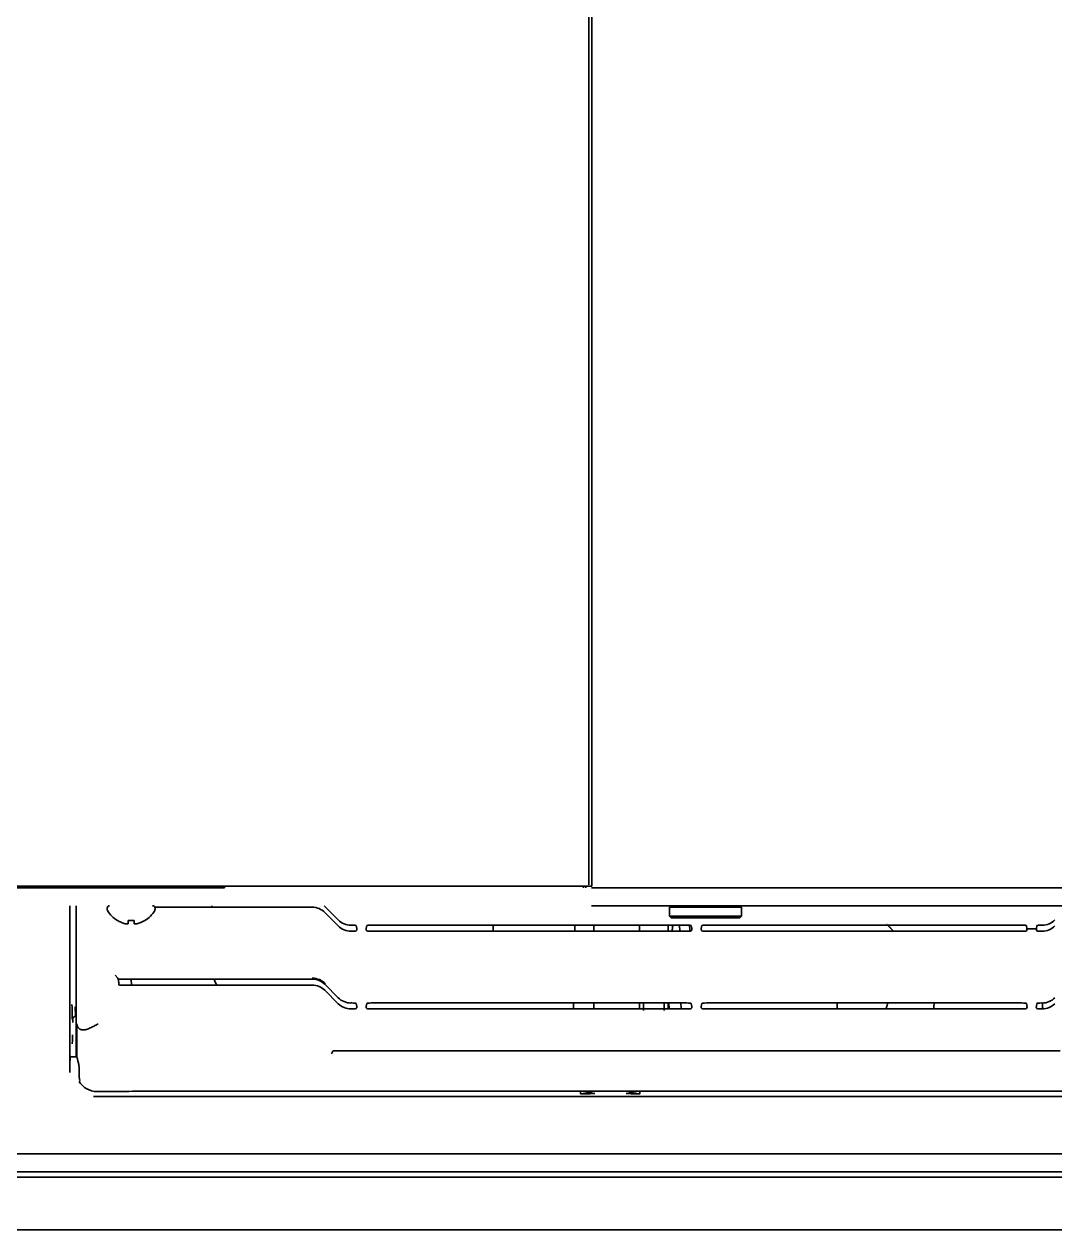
# Model space of a CAD drawing. Header units: inches. Extents: x 786 to 5755, y -850 to 3635.
# Drawn here: x 3962.9 to 4135.1, y 1287.9 to 1489.5 of the extents above; entities that cross this region are included whole.
import ezdxf

# ---------------------------------------------------------------- set-up
doc = ezdxf.new("R2010")
doc.units = ezdxf.units.IN
doc.layers.add('1', color=7, linetype='Continuous', true_color=0xffffff)
doc.layers.add('4', color=7, linetype='Continuous', true_color=0xffffff)

msp = doc.modelspace()

# ---------------------------------------------------------------- linework, layer by layer
at = {"layer": '1', "color": 7, "linetype": 'Continuous', "lineweight": 35}
for p, q in [((4057.24, 1345.63), (4057.24, 2088.63)), ((4057.74, 1345.38), (4057.74, 2088.88)), ((3593.79, 1345.13), (3996.34, 1345.13)), ((3594.24, 1345.38), (4057.74, 1345.38)), ((3996.34, 1345.11), (3996.34, 1345.36)), ((4056.34, 1345.36), (4056.34, 1345.11)), ((4056.74, 1345.11), (4056.74, 1345.36)), ((4057.69, 1345.11), (4058.4, 1345.11)), ((4058.4, 1345.11), (4072.15, 1345.11)), ((4072.15, 1345.11), (4058.4, 1345.11)), ((4072.15, 1345.11), (4073.57, 1345.11)), ((4073.57, 1345.11), (4072.15, 1345.11)), ((4073.57, 1345.11), (4252.74, 1345.11)), ((4252.74, 1345.11), (4073.57, 1345.11)), ((3971.55, 1342.11), (3971.55, 1316.86)), ((3976.74, 1341.71), (3976.74, 1341.51)), ((4011, 1341.86), (3984.71, 1341.86)), ((3984.74, 1341.51), (3984.74, 1341.71)), ((3994.21, 1342.11), (3994.21, 1341.86)), ((4013.12, 1341.98), (4015.36, 1339.73)), ((4015.36, 1338.73), (4013.12, 1340.98)), ((4058.4, 1342.11), (4057.69, 1342.11)), ((4058.4, 1342.11), (4072.15, 1342.11)), ((4070.99, 1342.11), (4070.74, 1341.86)), ((4070.74, 1341.86), (4082.74, 1341.86)), ((4070.74, 1341.86), (4070.74, 1340.36)), ((4070.74, 1340.36), (4070.99, 1340.11)), ((4082.74, 1340.36), (4070.74, 1340.36)), ((4073.57, 1342.11), (4072.15, 1342.11)), ((4073.57, 1342.11), (4252.74, 1342.11)), ((4082.74, 1341.86), (4082.49, 1342.11)), ((4082.49, 1340.11), (4082.74, 1340.36)), ((4082.74, 1340.36), (4082.74, 1341.86)), ((3978.44, 1339.63), (3978.44, 1339.66)), ((3983.04, 1339.66), (3983.04, 1339.63)), ((4017.48, 1338.86), (4017.6, 1338.86)), ((4018.45, 1338.28), (4018.35, 1338.79)), ((4020.13, 1338.79), (4020.03, 1338.28)), ((4020.88, 1338.86), (4073.6, 1338.86)), ((4041.22, 1337.86), (4041.24, 1338.86)), ((4054.9, 1338.86), (4054.88, 1337.86)), ((4058.09, 1338.85), (4058.09, 1337.85)), ((4082.49, 1340.11), (4070.99, 1340.11)), ((4072.42, 1337.85), (4072.4, 1338.85)), ((4074.45, 1338.28), (4074.35, 1338.79)), ((4076.13, 1338.79), (4076.03, 1338.28)), ((4076.88, 1338.86), (4129.6, 1338.86)), ((4130.45, 1338.26), (4130.35, 1338.79)), ((4130.45, 1338.11), (4130.45, 1338.26)), ((4130.45, 1338.26), (4132.03, 1338.26)), ((4132.13, 1338.79), (4132.03, 1338.26)), ((4132.03, 1338.11), (4132.03, 1338.26)), ((4132.88, 1338.86), (4133, 1338.86)), ((4018.2, 1337.86), (4017.48, 1337.86)), ((4074.2, 1337.86), (4020.28, 1337.86)), ((4130.2, 1337.86), (4076.28, 1337.86)), ((4133, 1337.86), (4132.28, 1337.86)), ((3978.05, 1330.49), (3978.55, 1329.99)), ((3978.55, 1329.99), (3978.58, 1329.84)), ((3978.58, 1329.84), (3978.69, 1329.28)), ((3978.69, 1329.04), (3978.69, 1328.87)), ((3978.99, 1329.86), (4011, 1329.86)), ((4011, 1328.85), (3979.18, 1328.85)), ((3980.79, 1328.85), (3980.77, 1329.86)), ((4013.12, 1328.98), (4015.36, 1326.73)), ((4015.36, 1325.73), (4013.12, 1327.98)), ((4017.48, 1325.86), (4017.6, 1325.86)), ((4018.21, 1324.86), (4017.48, 1324.86)), ((4018.46, 1325.28), (4018.35, 1325.79)), ((4020.13, 1325.79), (4020.02, 1325.28)), ((4074.21, 1324.86), (4020.27, 1324.86)), ((4020.88, 1325.86), (4073.6, 1325.86)), ((4054.68, 1325.86), (4054.66, 1324.96)), ((4058.09, 1325.86), (4058.09, 1324.86)), ((4070.63, 1325.86), (4070.65, 1324.86)), ((4072.65, 1324.86), (4072.63, 1325.86)), ((4074.46, 1325.28), (4074.35, 1325.79)), ((4076.13, 1325.79), (4076.02, 1325.28)), ((4130.21, 1324.86), (4076.27, 1324.86)), ((4076.88, 1325.86), (4129.6, 1325.86)), ((4130.46, 1325.28), (4130.35, 1325.79)), ((4132.13, 1325.79), (4132.02, 1325.28)), ((4133, 1324.86), (4132.27, 1324.86)), ((4132.88, 1325.86), (4133, 1325.86)), ((3971.69, 1316.83), (3971.69, 1322.35)), ((3972.73, 1321.35), (3972.73, 1321.35)), ((3972.74, 1321.35), (3972.73, 1321.35)), ((3971.69, 1316.86), (3970.56, 1316.86)), ((4014.44, 1317.83), (4014.24, 1317.36)), ((4014.49, 1317.86), (4135.99, 1317.86)), ((3972.2, 1312.86), (3972.21, 1312.86)), ((3975.05, 1311.06), (3979.74, 1311.06)), ((3981.74, 1311.1), (4168.74, 1311.1)), ((4195.24, 1297.63), (3456.24, 1297.63)), ((3464.54, 1296.73), (4189.24, 1296.73)), ((4189.24, 1287.93), (3462.54, 1287.93))]:
    msp.add_line(p, q, dxfattribs=at)
for centre, radius, start, end in [((3977.14, 1341.71), 0.4, 90, 180), ((3977.14, 1341.51), 0.4, 180, 210.3012), ((3980.94, 1343.73), 4.8, 210.3012, 238.6273), ((3980.54, 1343.73), 4.8, 301.3727, 329.6988), ((3984.34, 1341.71), 0.4, 0, 90), ((3984.34, 1341.51), 0.4, 329.6988, 0), ((4011, 1338.86), 3, 45, 90), ((4011, 1339.86), 3, 45, 48.5909), ((4017.48, 1341.86), 3, 225, 270), ((4017.48, 1340.86), 3, 225, 270), ((4888.99, 1350.86), 815, 180.84472, 180.91395), ((4133, 1341.86), 3, 270, 315), ((4133, 1340.86), 3, 270, 315), ((4011, 1326.86), 3.14, 45, 90), ((4011, 1326.86), 3, 45, 90), ((4011, 1325.86), 3, 45, 90), ((4017.48, 1328.85), 3, 225, 270), ((4133, 1328.85), 3, 270, 315), ((4017.48, 1327.86), 3, 225, 270), ((4133, 1327.86), 3, 270, 315), ((3979.74, 1311.56), 0.5, 270, 281.8593)]:
    msp.add_arc(centre, radius, start, end, dxfattribs=at)
for centre, major_axis, ratio, start_param, end_param in [((4017.6, 1338.79), (-0.75, 0), 0.087489, 3.159101, 4.712444), ((4018.45, 1338.04), (0, 0.25), 0.017455, 4.996747, 6.195908), ((4020.03, 1338.04), (0, 0.25), 0.017455, 0.087277, 1.286438), ((4020.88, 1338.79), (0.75, 0), 0.087489, 1.570741, 3.124084), ((4073.6, 1338.79), (-0.75, 0), 0.087489, 3.159101, 4.712444), ((4074.45, 1338.04), (0, 0.25), 0.017455, 4.996747, 6.195908), ((4076.03, 1338.04), (0, 0.25), 0.017455, 0.087277, 1.286438), ((4076.88, 1338.79), (0.75, 0), 0.087489, 1.570741, 3.124084), ((4129.6, 1338.79), (-0.75, 0), 0.087489, 3.159101, 4.712444), ((4132.88, 1338.79), (0.75, 0), 0.087489, 1.570741, 3.124084), ((4018.2, 1338.11), (-0.112, 0.224), 0.999238, 2.677872, 3.965953), ((4020.28, 1338.11), (0.112, 0.224), 0.999238, 2.317233, 3.605313), ((4074.2, 1338.11), (-0.112, 0.224), 0.999238, 2.677872, 3.965953), ((4076.28, 1338.11), (0.112, 0.224), 0.999238, 2.317233, 3.605313), ((4130.2, 1338.11), (0.112, -0.224), 0.999238, 5.819465, 7.390276), ((4132.28, 1338.11), (-0.112, -0.224), 0.999238, 5.176095, 6.746906), ((3978.05, 1329.99), (-0.5, 0), 0.087489, 3.159046, 3.228859), ((3978.99, 1329.81), (0.5, 0), 0.087489, 1.570796, 2.522096), ((3979.18, 1328.87), (0.5, 0), 0.034921, 3.159046, 4.712389), ((3978.69, 1329.04), (0, 0.25), 0.017455, 4.712389, 6.195919), ((4017.6, 1325.79), (-0.75, 0), 0.087489, 3.159101, 4.712444), ((4018.21, 1325.11), (-0.112, 0.224), 0.999238, 2.677872, 3.965953), ((4018.45, 1325.04), (0, 0.25), 0.017455, 4.996747, 6.195908), ((4020.02, 1325.04), (0, 0.25), 0.017455, 0.087277, 1.286438), ((4020.27, 1325.11), (0.112, 0.224), 0.999238, 2.317233, 3.605313), ((4020.88, 1325.79), (0.75, 0), 0.087489, 1.570741, 3.124084), ((4073.6, 1325.79), (-0.75, 0), 0.087489, 3.159101, 4.712444), ((4074.21, 1325.11), (-0.112, 0.224), 0.999238, 2.677872, 3.965953), ((4074.45, 1325.04), (0, 0.25), 0.017455, 4.996747, 6.195908), ((4076.02, 1325.04), (0, 0.25), 0.017455, 0.087277, 1.286438), ((4076.27, 1325.11), (0.112, 0.224), 0.999238, 2.317233, 3.605313), ((4076.88, 1325.79), (0.75, 0), 0.087489, 1.570741, 3.124084), ((4103.64, 1326.18), (-3.35, 1.02), 1, 3.051534, 3.141589), ((4129.6, 1325.79), (-0.75, 0), 0.087489, 3.159101, 4.712444), ((4130.21, 1325.11), (0.112, -0.224), 0.999238, 5.819465, 7.107545), ((4130.45, 1325.04), (0, 0.25), 0.017455, 4.996747, 6.195908), ((4132.02, 1325.04), (0, 0.25), 0.017455, 0.087277, 1.286438), ((4132.27, 1325.11), (-0.112, -0.224), 0.999238, 5.458825, 6.746906), ((4132.88, 1325.79), (0.75, 0), 0.087489, 1.570741, 3.124084), ((3971.68, 1314.86), (0, 2.05), 0.017455, 6.005948, 6.504503), ((4014.99, 1317.36), (-0.547, 0.483), 0.234436, 6.023612, 6.363449), ((3975.05, 1314.56), (2.48, 2.48), 0.999782, 2.896762, 3.926839), ((3981.74, 1311.06), (2, 0), 0.017455, 1.570796, 3.128441), ((3979.74, 1311.56), (-0.399, 0.301), 0.999761, 2.216414, 2.422745)]:
    msp.add_ellipse(centre, major_axis=major_axis, ratio=ratio, start_param=start_param, end_param=end_param, dxfattribs=at)
for points, degree, knots in [([(3978.44, 1339.66), (3978.64, 1339.54), (3978.85, 1339.43), (3979.18, 1339.29), (3979.29, 1339.25), (3979.51, 1339.17), (3979.62, 1339.14), (3979.74, 1339.11)], 3, [0, 0, 0, 0, 0.5, 0.5, 0.75, 0.75, 1, 1, 1, 1]), ([(3981.24, 1339.66), (3981.24, 1339.54), (3981.24, 1339.43), (3981.24, 1339.29), (3981.24, 1339.25), (3981.24, 1339.17), (3981.24, 1339.14), (3981.24, 1339.11)], 3, [0, 0, 0, 0, 0.5, 0.5, 0.75, 0.75, 1, 1, 1, 1]), ([(4071.26, 1338.8), (4071.26, 1338.79), (4071.26, 1338.78), (4071.23, 1338.54), (4071.21, 1338.33), (4071.17, 1338.01), (4071.16, 1337.9), (4071.15, 1337.8)], 3, [0, 0, 0, 0, 0.038098, 0.038098, 0.689352, 0.689352, 1, 1, 1, 1]), ([(4018.45, 1338.11), (4018.45, 1338.09), (4018.45, 1338.08), (4018.45, 1338.06), (4018.44, 1338.05), (4018.44, 1338.04)], 3, [0, 0, 0, 0, 0.5, 0.5, 1, 1, 1, 1]), ([(4020.04, 1338.04), (4020.04, 1338.05), (4020.03, 1338.06), (4020.03, 1338.08), (4020.03, 1338.09), (4020.03, 1338.11)], 3, [0, 0, 0, 0, 0.5, 0.5, 1, 1, 1, 1]), ([(4074.45, 1338.11), (4074.45, 1338.09), (4074.45, 1338.08), (4074.45, 1338.06), (4074.44, 1338.05), (4074.44, 1338.04)], 3, [0, 0, 0, 0, 0.5, 0.5, 1, 1, 1, 1]), ([(4076.04, 1338.04), (4076.04, 1338.05), (4076.03, 1338.06), (4076.03, 1338.08), (4076.03, 1338.09), (4076.03, 1338.11)], 3, [0, 0, 0, 0, 0.5, 0.5, 1, 1, 1, 1]), ([(3994.61, 1329.84), (3994.65, 1329.72), (3994.78, 1329.38), (3994.92, 1329.05), (3995.04, 1328.84)], 3, [0, 0, 0, 0, 0.336571, 1, 1, 1, 1]), ([(4018.46, 1325.11), (4018.46, 1325.09), (4018.46, 1325.08), (4018.46, 1325.06), (4018.45, 1325.05), (4018.45, 1325.04)], 3, [0, 0, 0, 0, 0.5, 0.5, 1, 1, 1, 1]), ([(4020.03, 1325.04), (4020.03, 1325.05), (4020.02, 1325.06), (4020.02, 1325.08), (4020.02, 1325.09), (4020.02, 1325.11)], 3, [0, 0, 0, 0, 0.5, 0.5, 1, 1, 1, 1]), ([(4074.46, 1325.11), (4074.46, 1325.09), (4074.46, 1325.08), (4074.46, 1325.06), (4074.45, 1325.05), (4074.45, 1325.04)], 3, [0, 0, 0, 0, 0.5, 0.5, 1, 1, 1, 1]), ([(4076.03, 1325.04), (4076.03, 1325.05), (4076.02, 1325.06), (4076.02, 1325.08), (4076.02, 1325.09), (4076.02, 1325.11)], 3, [0, 0, 0, 0, 0.5, 0.5, 1, 1, 1, 1]), ([(4098.76, 1325.85), (4098.76, 1325.77), (4098.75, 1325.59), (4098.74, 1325.4), (4098.73, 1325.18), (4098.73, 1325.07), (4098.73, 1324.94), (4098.72, 1324.91), (4098.72, 1324.88), (4098.72, 1324.86), (4098.72, 1324.85)], 3, [0, 0, 0, 0, 0.21964, 0.548749, 0.548749, 0.877859, 0.877859, 0.960137, 0.960137, 1, 1, 1, 1]), ([(4107.2, 1325.85), (4107.18, 1325.78), (4107.08, 1325.44), (4107, 1325.19), (4107, 1325.18)], 2, [0, 0, 0, 0.185311, 0.973797, 1, 1, 1]), ([(4114.92, 1325.78), (4114.92, 1325.77), (4114.92, 1325.76), (4114.92, 1325.73), (4114.92, 1325.72), (4114.92, 1325.68), (4114.92, 1325.61), (4114.92, 1325.54), (4114.91, 1325.4), (4114.91, 1325.3), (4114.91, 1325.08), (4114.9, 1324.96), (4114.9, 1324.84)], 3, [0, 0, 0, 0, 0.037421, 0.037421, 0.074842, 0.074842, 0.149684, 0.299368, 0.299368, 0.598735, 0.598735, 1, 1, 1, 1]), ([(4130.46, 1325.11), (4130.46, 1325.09), (4130.46, 1325.08), (4130.46, 1325.06), (4130.45, 1325.05), (4130.45, 1325.04)], 3, [0, 0, 0, 0, 0.5, 0.5, 1, 1, 1, 1]), ([(4132.03, 1325.04), (4132.03, 1325.05), (4132.02, 1325.06), (4132.02, 1325.08), (4132.02, 1325.09), (4132.02, 1325.11)], 3, [0, 0, 0, 0, 0.5, 0.5, 1, 1, 1, 1]), ([(4133.06, 1325.78), (4133.06, 1325.77), (4133.06, 1325.76), (4133.06, 1325.73), (4133.06, 1325.72), (4133.06, 1325.68), (4133.06, 1325.61), (4133.06, 1325.54), (4133.07, 1325.4), (4133.07, 1325.3), (4133.07, 1325.13), (4133.07, 1325.06), (4133.08, 1324.98)], 3, [0, 0, 0, 0, 0.044267, 0.044267, 0.088535, 0.088535, 0.177069, 0.354139, 0.354139, 0.708278, 0.708278, 1, 1, 1, 1]), ([(3972.73, 1321.35), (3972.69, 1321.35), (3972.65, 1321.35), (3972.56, 1321.36), (3972.52, 1321.37), (3972.45, 1321.38), (3972.41, 1321.4), (3972.36, 1321.41), (3972.34, 1321.42), (3972.31, 1321.44), (3972.29, 1321.44), (3972.21, 1321.48), (3972.15, 1321.52), (3972.04, 1321.6), (3971.99, 1321.65), (3971.93, 1321.72), (3971.91, 1321.74), (3971.87, 1321.79), (3971.86, 1321.82), (3971.81, 1321.9), (3971.78, 1321.95), (3971.74, 1322.06), (3971.72, 1322.12), (3971.7, 1322.2), (3971.7, 1322.25), (3971.69, 1322.3), (3971.69, 1322.32), (3971.69, 1322.33), (3971.69, 1322.34), (3971.69, 1322.35)], 3, [0, 0, 0, 0, 0.0625, 0.0625, 0.125, 0.125, 0.1875, 0.1875, 0.21875, 0.21875, 0.25, 0.25, 0.375, 0.375, 0.5, 0.5, 0.5625, 0.5625, 0.625, 0.625, 0.75, 0.75, 0.875, 0.875, 0.9375, 0.96875, 0.984375, 0.984375, 1, 1, 1, 1]), ([(3975.19, 1322.35), (3975.18, 1322.34), (3975.16, 1322.33), (3975.13, 1322.32), (3975.09, 1322.3), (3975, 1322.25), (3974.92, 1322.2), (3974.76, 1322.12), (3974.65, 1322.06), (3974.44, 1321.95), (3974.33, 1321.9), (3974.18, 1321.82), (3974.12, 1321.79), (3974.02, 1321.74), (3973.97, 1321.72), (3973.81, 1321.65), (3973.71, 1321.6), (3973.5, 1321.52), (3973.4, 1321.48), (3973.28, 1321.44), (3973.25, 1321.44), (3973.2, 1321.42), (3973.18, 1321.41), (3973.11, 1321.4), (3973.06, 1321.38), (3972.97, 1321.37), (3972.92, 1321.36), (3972.83, 1321.35), (3972.78, 1321.35), (3972.74, 1321.35)], 3, [0, 0, 0, 0, 0.015625, 0.015625, 0.03125, 0.0625, 0.125, 0.125, 0.25, 0.25, 0.375, 0.375, 0.4375, 0.4375, 0.5, 0.5, 0.625, 0.625, 0.75, 0.75, 0.78125, 0.78125, 0.8125, 0.8125, 0.875, 0.875, 0.9375, 0.9375, 1, 1, 1, 1]), ([(3972.05, 1314.7), (3972.05, 1314.82), (3972.05, 1314.94), (3972.04, 1315.12), (3972.04, 1315.17), (3972.03, 1315.26), (3972.03, 1315.29), (3972.02, 1315.35), (3972.02, 1315.38), (3972, 1315.52), (3971.98, 1315.63), (3971.95, 1315.78), (3971.94, 1315.83), (3971.92, 1315.91), (3971.92, 1315.93), (3971.9, 1315.98), (3971.9, 1316.01), (3971.87, 1316.13), (3971.85, 1316.21), (3971.81, 1316.34), (3971.8, 1316.38), (3971.78, 1316.43), (3971.78, 1316.45), (3971.77, 1316.49), (3971.76, 1316.51), (3971.74, 1316.59), (3971.72, 1316.65), (3971.7, 1316.73), (3971.7, 1316.75), (3971.69, 1316.78), (3971.69, 1316.79), (3971.69, 1316.81), (3971.69, 1316.82), (3971.69, 1316.83)], 3, [0, 0, 0, 0, 0.125, 0.125, 0.1875, 0.1875, 0.21875, 0.21875, 0.25, 0.25, 0.375, 0.375, 0.4375, 0.4375, 0.46875, 0.46875, 0.5, 0.5, 0.625, 0.625, 0.6875, 0.6875, 0.71875, 0.71875, 0.75, 0.75, 0.875, 0.875, 0.9375, 0.9375, 0.96875, 0.96875, 1, 1, 1, 1]), ([(3972.2, 1312.89), (3972.18, 1312.92), (3972.15, 1312.99), (3972.13, 1313.09), (3972.11, 1313.18), (3972.11, 1313.21), (3972.1, 1313.27), (3972.09, 1313.31), (3972.08, 1313.41), (3972.07, 1313.49), (3972.06, 1313.61), (3972.06, 1313.65), (3972.05, 1313.73), (3972.05, 1313.78), (3972.04, 1313.91), (3972.04, 1314), (3972.04, 1314.15), (3972.04, 1314.2), (3972.04, 1314.27), (3972.04, 1314.29), (3972.04, 1314.35), (3972.04, 1314.37), (3972.04, 1314.5), (3972.04, 1314.6), (3972.05, 1314.7)], 3, [0, 0, 0, 0, 0.125, 0.25, 0.25, 0.3125, 0.3125, 0.375, 0.375, 0.5, 0.5, 0.5625, 0.5625, 0.625, 0.625, 0.75, 0.75, 0.8125, 0.8125, 0.84375, 0.84375, 0.875, 0.875, 1, 1, 1, 1])]:
    msp.add_open_spline(points, degree=degree, knots=knots, dxfattribs=at)
for points in [[(3979.74, 1339.11), (3979.76, 1339.11), (3979.81, 1339.1), (3979.88, 1339.1), (3979.95, 1339.09), (3980.03, 1339.09), (3980.1, 1339.1), (3980.17, 1339.1), (3980.22, 1339.11), (3980.24, 1339.11)], [(3980.24, 1339.11), (3980.24, 1339.12), (3980.24, 1339.15), (3980.24, 1339.2), (3980.24, 1339.26), (3980.24, 1339.32), (3980.24, 1339.39), (3980.24, 1339.46), (3980.24, 1339.55), (3980.24, 1339.62), (3980.24, 1339.66)], [(3980.24, 1339.66), (3980.41, 1339.64), (3980.74, 1339.62), (3981.07, 1339.64), (3981.24, 1339.66)], [(3981.24, 1339.11), (3981.27, 1339.11), (3981.32, 1339.1), (3981.39, 1339.1), (3981.46, 1339.09), (3981.53, 1339.09), (3981.6, 1339.1), (3981.67, 1339.1), (3981.72, 1339.11), (3981.74, 1339.11)], [(3981.74, 1339.11), (3981.79, 1339.12), (3981.9, 1339.15), (3982.06, 1339.2), (3982.22, 1339.26), (3982.38, 1339.32), (3982.53, 1339.39), (3982.69, 1339.46), (3982.85, 1339.55), (3982.98, 1339.62), (3983.04, 1339.66)], [(4107, 1325.18), (4106.99, 1325.16), (4106.99, 1325.15), (4106.99, 1325.15)], [(3972.05, 1312.76), (3972.21, 1312.87), (3972.2, 1312.88), (3972.2, 1312.89)]]:
    msp.add_open_spline(points, degree=3, dxfattribs=at)
msp.add_rational_spline([(4108.15, 1337.85), (4107.62, 1338.42), (4107.05, 1338.98)], [0.897013645798, 0.935319397105, 0.999994461424], degree=2, dxfattribs=at)
at = {"layer": '4', "color": 7, "linetype": 'Continuous', "lineweight": 35}
for p, q in [((3970.48, 1342.11), (3970.48, 1314.24)), ((4065.69, 1337.86), (4065.69, 1338.86)), ((4070.49, 1337.86), (4070.49, 1338.86)), ((4065.69, 1324.86), (4065.69, 1325.86)), ((4070.49, 1324.86), (4070.49, 1325.86)), ((3971.47, 1320.04), (3971.55, 1320.04)), ((3974.47, 1310.24), (4176.01, 1310.24)), ((4055.83, 1311.1), (4055.83, 1310.68)), ((4065.78, 1311.1), (4065.78, 1310.68)), ((3457.99, 1300.63), (4193.77, 1300.63))]:
    msp.add_line(p, q, dxfattribs=at)
for centre, start, end in [((4060.84, 1315.61), 232.4783, 235.7919), ((4060.69, 1315.51), 306.1803, 309.0344)]:
    msp.add_arc(centre, 5.68, start, end, dxfattribs=at)
for centre, major_axis, ratio, start_param, end_param in [((3970.95, 1325.61), (0, 2.5), 0.034921, 1.570796, 3.124137), ((4066.44, 1324.62), (0, 2), 0.034921, 0.904328, 1.570796), ((4069.74, 1324.62), (0, 2), 0.034921, 4.712389, 5.378857), ((3970.97, 1322.61), (0, 0.5), 0.034921, 4.712389, 6.26573), ((3970.97, 1319.04), (0, 1.5), 0.034921, 0.034907, 1.570796), ((3970.58, 1314.86), (0, 2.13), 0.034921, 5.93853, 8.129845), ((4057.85, 1311.21), (0.024, -0.499), 0.804324, 5.531859, 6.224417), ((4063.83, 1311.21), (-0.023, -0.499), 0.795974, 0.057686, 0.790644)]:
    msp.add_ellipse(centre, major_axis=major_axis, ratio=ratio, start_param=start_param, end_param=end_param, dxfattribs=at)
for points, degree, knots in [([(3971.41, 1325.19), (3971.41, 1324.75), (3971.42, 1324.36), (3971.43, 1323.79), (3971.44, 1323.61), (3971.45, 1323.61)], 3, [0, 0, 0, 0, 0.5, 0.5, 1, 1, 1, 1]), ([(3970.95, 1323.11), (3970.95, 1323.11), (3970.95, 1323.12), (3970.95, 1323.13), (3970.95, 1323.14), (3970.95, 1323.15), (3970.96, 1323.16), (3970.96, 1323.17), (3970.96, 1323.18), (3970.96, 1323.19), (3970.96, 1323.2), (3970.96, 1323.22), (3970.97, 1323.23), (3970.97, 1323.24), (3970.97, 1323.25), (3970.98, 1323.26), (3970.98, 1323.27), (3970.99, 1323.28), (3970.99, 1323.3), (3971, 1323.31), (3971, 1323.32), (3971.01, 1323.33), (3971.01, 1323.34), (3971.02, 1323.35), (3971.02, 1323.36), (3971.03, 1323.37), (3971.04, 1323.39), (3971.05, 1323.4), (3971.05, 1323.41), (3971.06, 1323.42), (3971.07, 1323.43), (3971.08, 1323.44), (3971.09, 1323.45), (3971.1, 1323.46), (3971.11, 1323.47), (3971.12, 1323.48), (3971.13, 1323.49), (3971.14, 1323.5), (3971.15, 1323.5), (3971.16, 1323.51), (3971.18, 1323.52), (3971.19, 1323.53), (3971.2, 1323.54), (3971.21, 1323.54), (3971.23, 1323.55), (3971.24, 1323.56), (3971.25, 1323.56), (3971.27, 1323.57), (3971.28, 1323.58), (3971.3, 1323.58), (3971.31, 1323.58), (3971.33, 1323.59), (3971.34, 1323.59), (3971.36, 1323.6), (3971.37, 1323.6), (3971.39, 1323.6), (3971.4, 1323.6), (3971.42, 1323.6), (3971.44, 1323.6), (3971.45, 1323.6), (3971.45, 1323.6)], 3, [0, 0, 0, 0, 0.0137, 0.027524, 0.041472, 0.055545, 0.069742, 0.084063, 0.098508, 0.113078, 0.127772, 0.14259, 0.157532, 0.172599, 0.18779, 0.203105, 0.218544, 0.234108, 0.249796, 0.265608, 0.281545, 0.297606, 0.313791, 0.3301, 0.346534, 0.363092, 0.379774, 0.39658, 0.413511, 0.430566, 0.447745, 0.465048, 0.482476, 0.500028, 0.517704, 0.535505, 0.55343, 0.571479, 0.589652, 0.60795, 0.626372, 0.644918, 0.663589, 0.682383, 0.701302, 0.720346, 0.739513, 0.758805, 0.778221, 0.797761, 0.817426, 0.837215, 0.857128, 0.877166, 0.897327, 0.917613, 0.938024, 0.958558, 0.979217, 1, 1, 1, 1]), ([(3970.95, 1323.11), (3970.95, 1323.13), (3970.95, 1323.17), (3970.96, 1323.23), (3970.97, 1323.26), (3971, 1323.32), (3971.01, 1323.35), (3971.05, 1323.41), (3971.07, 1323.43), (3971.12, 1323.48), (3971.15, 1323.51), (3971.21, 1323.54), (3971.24, 1323.56), (3971.3, 1323.58), (3971.33, 1323.59), (3971.39, 1323.6), (3971.42, 1323.61), (3971.45, 1323.61)], 3, [0, 0, 0, 0, 0.125, 0.125, 0.25, 0.25, 0.375, 0.375, 0.5, 0.5, 0.625, 0.625, 0.75, 0.75, 0.875, 0.875, 1, 1, 1, 1]), ([(3970.97, 1323.11), (3970.97, 1323.14), (3970.97, 1323.17), (3970.99, 1323.23), (3971, 1323.27), (3971.02, 1323.33), (3971.04, 1323.36), (3971.07, 1323.41), (3971.09, 1323.44), (3971.14, 1323.48), (3971.16, 1323.5), (3971.22, 1323.54), (3971.25, 1323.55), (3971.31, 1323.58), (3971.34, 1323.59), (3971.4, 1323.6), (3971.44, 1323.6), (3971.47, 1323.6)], 3, [0, 0, 0, 0, 0.125, 0.125, 0.25, 0.25, 0.375, 0.375, 0.5, 0.5, 0.625, 0.625, 0.75, 0.75, 0.875, 0.875, 1, 1, 1, 1]), ([(3970.97, 1323.11), (3970.97, 1323.11), (3970.97, 1323.12), (3970.97, 1323.13), (3970.97, 1323.14), (3970.97, 1323.15), (3970.97, 1323.16), (3970.97, 1323.17), (3970.98, 1323.18), (3970.98, 1323.19), (3970.98, 1323.2), (3970.98, 1323.22), (3970.99, 1323.23), (3970.99, 1323.24), (3970.99, 1323.25), (3971, 1323.26), (3971, 1323.27), (3971, 1323.28), (3971.01, 1323.3), (3971.01, 1323.31), (3971.02, 1323.32), (3971.02, 1323.33), (3971.03, 1323.34), (3971.04, 1323.35), (3971.04, 1323.36), (3971.05, 1323.37), (3971.06, 1323.39), (3971.06, 1323.4), (3971.07, 1323.41), (3971.08, 1323.42), (3971.09, 1323.43), (3971.1, 1323.44), (3971.11, 1323.45), (3971.12, 1323.46), (3971.13, 1323.47), (3971.14, 1323.48), (3971.15, 1323.49), (3971.16, 1323.5), (3971.17, 1323.5), (3971.18, 1323.51), (3971.19, 1323.52), (3971.21, 1323.53), (3971.22, 1323.54), (3971.23, 1323.54), (3971.24, 1323.55), (3971.26, 1323.56), (3971.27, 1323.56), (3971.28, 1323.57), (3971.3, 1323.57), (3971.31, 1323.58), (3971.33, 1323.58), (3971.34, 1323.59), (3971.36, 1323.59), (3971.37, 1323.6), (3971.39, 1323.6), (3971.41, 1323.6), (3971.42, 1323.6), (3971.44, 1323.6), (3971.45, 1323.6), (3971.46, 1323.6), (3971.47, 1323.6)], 3, [0, 0, 0, 0, 0.013703, 0.027531, 0.041483, 0.055559, 0.069758, 0.084083, 0.098531, 0.113103, 0.1278, 0.14262, 0.157565, 0.172634, 0.187827, 0.203144, 0.218586, 0.234151, 0.249841, 0.265654, 0.281592, 0.297654, 0.31384, 0.330151, 0.346585, 0.363144, 0.379826, 0.396633, 0.413564, 0.430619, 0.447799, 0.465102, 0.48253, 0.500081, 0.517757, 0.535557, 0.553481, 0.57153, 0.589702, 0.607999, 0.626419, 0.644964, 0.663633, 0.682426, 0.701343, 0.720385, 0.73955, 0.75884, 0.778254, 0.797792, 0.817454, 0.83724, 0.857151, 0.877185, 0.897344, 0.917627, 0.938034, 0.958565, 0.979221, 1, 1, 1, 1]), ([(4057.85, 1310.71), (4057.7, 1310.71), (4057.44, 1310.7), (4057.22, 1310.69), (4056.68, 1310.69), (4056.11, 1310.68), (4055.83, 1310.68)], 2, [0, 0, 0, 0.25, 0.25, 0.5, 0.75, 1, 1, 1]), ([(4056.24, 1311.1), (4056.24, 1311.1), (4056.25, 1311.1), (4056.28, 1311.09), (4056.31, 1311.08), (4056.35, 1311.08), (4056.38, 1311.07), (4056.42, 1311.06), (4056.45, 1311.05), (4056.49, 1311.05), (4056.53, 1311.04), (4056.57, 1311.03), (4056.6, 1311.02), (4056.64, 1311.02), (4056.68, 1311.01), (4056.72, 1311), (4056.77, 1310.99), (4056.83, 1310.98), (4056.89, 1310.97), (4056.95, 1310.96), (4057, 1310.95), (4057.05, 1310.94), (4057.11, 1310.93), (4057.15, 1310.92), (4057.2, 1310.91), (4057.24, 1310.9), (4057.29, 1310.89), (4057.32, 1310.89), (4057.36, 1310.88), (4057.4, 1310.87), (4057.43, 1310.87), (4057.46, 1310.86), (4057.49, 1310.86), (4057.51, 1310.85), (4057.54, 1310.85), (4057.56, 1310.84), (4057.58, 1310.84), (4057.59, 1310.84), (4057.6, 1310.84)], 3, [0, 0, 0, 0, 0.002663, 0.025697, 0.04915, 0.073018, 0.097298, 0.121989, 0.147087, 0.17259, 0.198496, 0.224802, 0.251506, 0.278605, 0.306096, 0.333979, 0.36225, 0.407401, 0.450971, 0.49298, 0.533447, 0.57239, 0.609826, 0.645773, 0.680245, 0.713256, 0.744821, 0.774953, 0.803664, 0.830967, 0.856871, 0.881389, 0.904531, 0.926309, 0.946732, 0.965814, 0.983565, 1, 1, 1, 1]), ([(4057.6, 1310.84), (4057.6, 1310.83), (4057.61, 1310.83), (4057.63, 1310.82), (4057.65, 1310.82), (4057.67, 1310.81), (4057.69, 1310.81), (4057.71, 1310.8), (4057.73, 1310.79), (4057.76, 1310.79), (4057.78, 1310.78), (4057.81, 1310.78), (4057.84, 1310.77), (4057.86, 1310.76), (4057.89, 1310.76), (4057.92, 1310.75), (4057.96, 1310.75), (4057.99, 1310.74), (4058.02, 1310.74), (4058.06, 1310.74), (4058.09, 1310.73), (4058.13, 1310.73), (4058.17, 1310.73), (4058.19, 1310.73), (4058.21, 1310.73)], 3, [0, 0, 0, 0, 0.027548, 0.056904, 0.08805, 0.120968, 0.155641, 0.192052, 0.230183, 0.270016, 0.311535, 0.354726, 0.399573, 0.446064, 0.494187, 0.543933, 0.595294, 0.648265, 0.702843, 0.75903, 0.816829, 0.876247, 0.937299, 1, 1, 1, 1]), ([(4058.21, 1310.73), (4058.21, 1310.73), (4058.2, 1310.73), (4058.15, 1310.73), (4058.09, 1310.73), (4057.98, 1310.72), (4057.92, 1310.72), (4057.85, 1310.71)], 3, [0, 0, 0, 0, 0.011754, 0.011754, 0.506749, 0.506749, 1, 1, 1, 1]), ([(4063.45, 1310.73), (4063.46, 1310.73), (4063.47, 1310.73), (4063.49, 1310.73), (4063.51, 1310.73), (4063.52, 1310.73), (4063.54, 1310.73), (4063.56, 1310.73), (4063.57, 1310.74), (4063.59, 1310.74), (4063.6, 1310.74), (4063.62, 1310.74), (4063.64, 1310.74), (4063.65, 1310.74), (4063.67, 1310.74), (4063.68, 1310.75), (4063.7, 1310.75), (4063.71, 1310.75), (4063.72, 1310.75), (4063.74, 1310.75), (4063.75, 1310.76), (4063.77, 1310.76), (4063.78, 1310.76), (4063.79, 1310.76), (4063.8, 1310.77), (4063.82, 1310.77), (4063.83, 1310.77), (4063.84, 1310.77), (4063.85, 1310.78), (4063.87, 1310.78), (4063.88, 1310.78), (4063.89, 1310.78), (4063.9, 1310.79), (4063.91, 1310.79), (4063.92, 1310.79), (4063.93, 1310.8), (4063.95, 1310.8), (4063.96, 1310.8), (4063.97, 1310.8), (4063.98, 1310.81), (4063.99, 1310.81), (4064, 1310.81), (4064, 1310.82), (4064.01, 1310.82), (4064.02, 1310.82), (4064.03, 1310.82), (4064.04, 1310.83), (4064.05, 1310.83), (4064.06, 1310.83), (4064.06, 1310.84), (4064.07, 1310.84), (4064.08, 1310.84), (4064.09, 1310.84), (4064.09, 1310.85), (4064.1, 1310.85), (4064.1, 1310.85)], 3, [0, 0, 0, 0, 0.026277, 0.052261, 0.077956, 0.103362, 0.128483, 0.153319, 0.177871, 0.202142, 0.226131, 0.24984, 0.27327, 0.29642, 0.319292, 0.341886, 0.364202, 0.38624, 0.408, 0.429481, 0.450685, 0.471609, 0.492255, 0.512621, 0.532707, 0.552512, 0.572035, 0.591276, 0.610234, 0.628908, 0.647297, 0.6654, 0.683216, 0.700744, 0.717982, 0.73493, 0.751586, 0.767949, 0.784018, 0.799791, 0.815267, 0.830446, 0.845324, 0.859902, 0.874177, 0.888149, 0.901815, 0.915175, 0.928227, 0.94097, 0.953403, 0.965523, 0.97733, 0.988823, 1, 1, 1, 1]), ([(4063.83, 1310.71), (4063.76, 1310.72), (4063.7, 1310.72), (4063.61, 1310.72), (4063.58, 1310.73), (4063.52, 1310.73), (4063.49, 1310.73), (4063.46, 1310.73), (4063.46, 1310.73), (4063.45, 1310.73)], 3, [0, 0, 0, 0, 0.493439, 0.493439, 0.741174, 0.741174, 0.989015, 0.989015, 1, 1, 1, 1]), ([(4063.83, 1310.71), (4063.84, 1310.71), (4063.84, 1310.71), (4063.84, 1310.71), (4063.84, 1310.71), (4063.85, 1310.71), (4063.86, 1310.71), (4063.88, 1310.71), (4063.94, 1310.71), (4064.02, 1310.71), (4064.13, 1310.7), (4064.26, 1310.7), (4064.45, 1310.69), (4064.67, 1310.69), (4064.88, 1310.69), (4065.06, 1310.69), (4065.2, 1310.68), (4065.31, 1310.68), (4065.4, 1310.68), (4065.51, 1310.68), (4065.62, 1310.68), (4065.7, 1310.68), (4065.74, 1310.68), (4065.76, 1310.68), (4065.77, 1310.68), (4065.77, 1310.68), (4065.78, 1310.68), (4065.78, 1310.68), (4065.78, 1310.68), (4065.78, 1310.68), (4065.78, 1310.68)], 3, [0, 0, 0, 0, 0.000972, 0.001945, 0.00389, 0.00778, 0.015562, 0.031137, 0.062326, 0.124867, 0.196714, 0.250232, 0.359494, 0.499662, 0.582984, 0.666331, 0.749387, 0.78182, 0.823684, 0.874765, 0.937434, 0.968734, 0.984372, 0.992187, 0.996094, 0.998047, 0.999024, 0.999512, 0.999756, 1, 1, 1, 1])]:
    msp.add_open_spline(points, degree=degree, knots=knots, dxfattribs=at)
for points, degree in [([(3971.42, 1323.65), (3971.56, 1323.63)], 1), ([(4065.36, 1311.1), (4064.9, 1311), (4064.42, 1310.9), (4064.1, 1310.85)], 3)]:
    msp.add_open_spline(points, degree=degree, dxfattribs=at)

doc.saveas('drawing.dxf')
